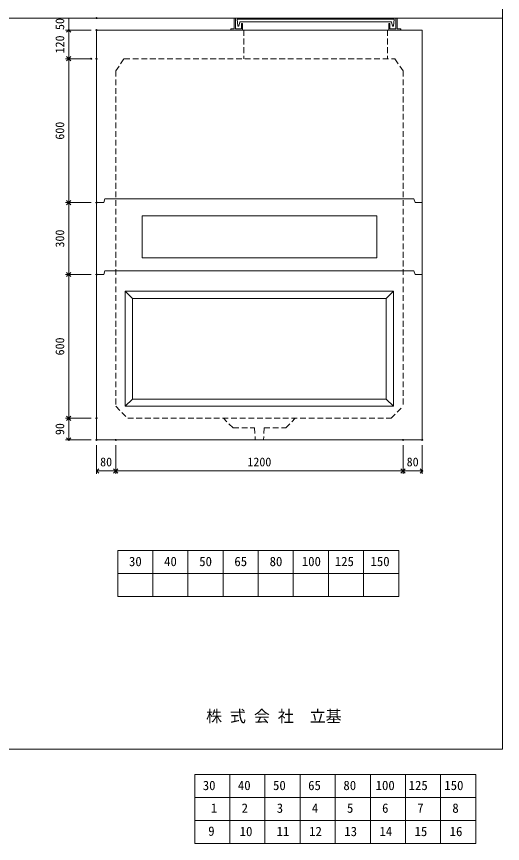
# Model space of a CAD drawing. Units: millimetres, scale not verified. Extents: x -6420 to 6420, y -3047 to 3047.
# Drawn here: x 4391 to 6420, y -3047 to 403 of the extents above; entities that cross this region are included whole.
import ezdxf
from ezdxf.enums import TextEntityAlignment as Align

# ---------------------------------------------------------------- set-up
doc = ezdxf.new("R2010")
doc.units = ezdxf.units.MM
doc.header["$LTSCALE"] = 20
doc.header["$PDMODE"] = 32
doc.header["$PDSIZE"] = 4
doc.linetypes.add('DASHED1', pattern=[1.8, 1.2, -0.6])
doc.linetypes.add('USER2', pattern=[50.8, 31.75, -6.35, 6.35, -6.35])
doc.layers.add('0-1_Defpoints', color=7, linetype='Continuous')
for name, color, linetype, lineweight in [('0-2_waku', 7, 'Continuous', 18), ('0-3_gaikei', 7, 'Continuous', 18), ('0-4_kakure', 7, 'DASHED1', 5), ('0-5_sunpou', 7, 'Continuous', 5), ('0-8_uchigawa', 6, 'Continuous', 18), ('0-A_futa', 3, 'Continuous', 18), ('0-B_GL', 4, 'Continuous', 18), ('0-D_文字１', 7, 'Continuous', 18), ('1-2_uchigawa2', 6, 'USER2', 18), ('1-4_文字２', 7, 'Continuous', 5)]:
    doc.layers.add(name, color=color, linetype=linetype, lineweight=lineweight)
doc.styles.add('ＭＳ ゴシック', font='')
doc.styles.get('ＭＳ ゴシック').set_extended_font_data('MS Gothic')

# ---------------------------------------------------------------- blocks, each defined once
blk = doc.blocks.new('_Open90')
at = {"layer": '0-5_sunpou'}
blk.add_line((0, 0), (-1, 0), dxfattribs=at)
blk.add_lwpolyline([(-0.5, 0.5), (0, 0), (-0.5, -0.5)], dxfattribs=at)
blk = doc.blocks.new('D67')
at = {"layer": '0-1_Defpoints'}
for p in [(7308.24, 1906.83), (7192.23, 1306.83), (7308.24, 1306.83)]:
    blk.add_point(p, dxfattribs=at)
at = {"layer": '0-5_sunpou'}
for p, q in [((7286.24, 1906.83), (7179.23, 1906.83)), ((7192.23, 1888.83), (7192.23, 1324.83)), ((7286.24, 1306.83), (7179.23, 1306.83))]:
    blk.add_line(p, q, dxfattribs=at)
at = {"layer": '0-5_sunpou', "xscale": 18, "yscale": 18}
for p, rotation in [((7192.23, 1906.83), 90), ((7192.23, 1306.83), 270)]:
    blk.add_blockref('_Open90', p, dxfattribs=dict(at, rotation=rotation))
at = {"layer": '0-5_sunpou', "style": 'ＭＳ ゴシック'}
blk.add_text('600', height=36.66, rotation=90, dxfattribs=at).set_placement((7184.23, 1569.33), align=Align.BOTTOM_LEFT)
blk = doc.blocks.new('D68')
at = {"layer": '0-1_Defpoints'}
for p in [(7308.24, 1306.83), (7192.23, 1216.83), (7308.24, 1216.83)]:
    blk.add_point(p, dxfattribs=at)
at = {"layer": '0-5_sunpou'}
for p, q in [((7286.24, 1306.83), (7179.23, 1306.83)), ((7192.23, 1288.83), (7192.23, 1234.83)), ((7286.24, 1216.83), (7179.23, 1216.83))]:
    blk.add_line(p, q, dxfattribs=at)
at = {"layer": '0-5_sunpou', "xscale": 18, "yscale": 18}
for p, rotation in [((7192.23, 1306.83), 90), ((7192.23, 1216.83), 270)]:
    blk.add_blockref('_Open90', p, dxfattribs=dict(at, rotation=rotation))
at = {"layer": '0-5_sunpou', "style": 'ＭＳ ゴシック'}
blk.add_text('90', height=36.66, rotation=90, dxfattribs=at).set_placement((7184.23, 1236.83), align=Align.BOTTOM_LEFT)
blk = doc.blocks.new('D69')
at = {"layer": '0-1_Defpoints'}
for p in [(7308.24, 1216.83), (7388.24, 1216.83), (7388.24, 1087.51)]:
    blk.add_point(p, dxfattribs=at)
at = {"layer": '0-5_sunpou'}
for p, q in [((7308.24, 1194.83), (7308.24, 1074.51)), ((7388.24, 1194.83), (7388.24, 1074.51)), ((7326.24, 1087.51), (7370.24, 1087.51))]:
    blk.add_line(p, q, dxfattribs=at)
at = {"layer": '0-5_sunpou', "xscale": 18, "yscale": 18, "rotation": 180}
blk.add_blockref('_Open90', (7308.24, 1087.51), dxfattribs=at)
at = {"layer": '0-5_sunpou', "xscale": 18, "yscale": 18}
blk.add_blockref('_Open90', (7388.24, 1087.51), dxfattribs=at)
at = {"layer": '0-5_sunpou', "style": 'ＭＳ ゴシック'}
blk.add_text('80', height=36.66, dxfattribs=at).set_placement((7323.24, 1095.51), align=Align.BOTTOM_LEFT)
blk = doc.blocks.new('D70')
at = {"layer": '0-1_Defpoints'}
for p in [(7388.24, 1216.83), (8588.24, 1216.83), (8588.24, 1087.51)]:
    blk.add_point(p, dxfattribs=at)
at = {"layer": '0-5_sunpou'}
for p, q in [((7388.24, 1194.83), (7388.24, 1074.51)), ((8588.24, 1194.83), (8588.24, 1074.51)), ((7406.24, 1087.51), (8570.24, 1087.51))]:
    blk.add_line(p, q, dxfattribs=at)
at = {"layer": '0-5_sunpou', "xscale": 18, "yscale": 18, "rotation": 180}
blk.add_blockref('_Open90', (7388.24, 1087.51), dxfattribs=at)
at = {"layer": '0-5_sunpou', "xscale": 18, "yscale": 18}
blk.add_blockref('_Open90', (8588.24, 1087.51), dxfattribs=at)
at = {"layer": '0-5_sunpou', "style": 'ＭＳ ゴシック'}
blk.add_text('1200', height=36.66, dxfattribs=at).set_placement((7938.24, 1095.51), align=Align.BOTTOM_LEFT)
blk = doc.blocks.new('D71')
at = {"layer": '0-1_Defpoints'}
for p in [(8588.24, 1216.83), (8668.24, 1216.83), (8668.24, 1087.51)]:
    blk.add_point(p, dxfattribs=at)
at = {"layer": '0-5_sunpou'}
for p, q in [((8588.24, 1194.83), (8588.24, 1074.51)), ((8668.24, 1194.83), (8668.24, 1074.51)), ((8606.24, 1087.51), (8650.24, 1087.51))]:
    blk.add_line(p, q, dxfattribs=at)
at = {"layer": '0-5_sunpou', "xscale": 18, "yscale": 18, "rotation": 180}
blk.add_blockref('_Open90', (8588.24, 1087.51), dxfattribs=at)
at = {"layer": '0-5_sunpou', "xscale": 18, "yscale": 18}
blk.add_blockref('_Open90', (8668.24, 1087.51), dxfattribs=at)
at = {"layer": '0-5_sunpou', "style": 'ＭＳ ゴシック'}
blk.add_text('80', height=36.66, dxfattribs=at).set_placement((8603.24, 1095.51), align=Align.BOTTOM_LEFT)
blk = doc.blocks.new('D72')
at = {"layer": '0-1_Defpoints'}
for p in [(7308.24, 2926.83), (7192.23, 2806.83), (7308.24, 2806.83)]:
    blk.add_point(p, dxfattribs=at)
at = {"layer": '0-5_sunpou'}
for p, q in [((7286.24, 2926.83), (7179.23, 2926.83)), ((7192.23, 2908.83), (7192.23, 2824.83)), ((7286.24, 2806.83), (7179.23, 2806.83))]:
    blk.add_line(p, q, dxfattribs=at)
at = {"layer": '0-5_sunpou', "xscale": 18, "yscale": 18}
for p, rotation in [((7192.23, 2926.83), 90), ((7192.23, 2806.83), 270)]:
    blk.add_blockref('_Open90', p, dxfattribs=dict(at, rotation=rotation))
at = {"layer": '0-5_sunpou', "style": 'ＭＳ ゴシック'}
blk.add_text('120', height=36.66, rotation=90, dxfattribs=at).set_placement((7184.23, 2829.33), align=Align.BOTTOM_LEFT)
blk = doc.blocks.new('D73')
at = {"layer": '0-1_Defpoints'}
for p in [(7286.24, 2806.83), (7192.23, 2206.83), (7308.24, 2206.83)]:
    blk.add_point(p, dxfattribs=at)
at = {"layer": '0-5_sunpou'}
for p, q in [((7264.24, 2806.83), (7179.23, 2806.83)), ((7192.23, 2788.83), (7192.23, 2224.83)), ((7286.24, 2206.83), (7179.23, 2206.83))]:
    blk.add_line(p, q, dxfattribs=at)
at = {"layer": '0-5_sunpou', "xscale": 18, "yscale": 18}
for p, rotation in [((7192.23, 2806.83), 90), ((7192.23, 2206.83), 270)]:
    blk.add_blockref('_Open90', p, dxfattribs=dict(at, rotation=rotation))
at = {"layer": '0-5_sunpou', "style": 'ＭＳ ゴシック'}
blk.add_text('600', height=36.66, rotation=90, dxfattribs=at).set_placement((7184.23, 2469.33), align=Align.BOTTOM_LEFT)
blk = doc.blocks.new('D74')
at = {"layer": '0-1_Defpoints'}
for p in [(7308.24, 2206.83), (7192.23, 1906.83), (7308.24, 1906.83)]:
    blk.add_point(p, dxfattribs=at)
at = {"layer": '0-5_sunpou'}
for p, q in [((7286.24, 2206.83), (7179.23, 2206.83)), ((7192.23, 2188.83), (7192.23, 1924.83)), ((7286.24, 1906.83), (7179.23, 1906.83))]:
    blk.add_line(p, q, dxfattribs=at)
at = {"layer": '0-5_sunpou', "xscale": 18, "yscale": 18}
for p, rotation in [((7192.23, 2206.83), 90), ((7192.23, 1906.83), 270)]:
    blk.add_blockref('_Open90', p, dxfattribs=dict(at, rotation=rotation))
at = {"layer": '0-5_sunpou', "style": 'ＭＳ ゴシック'}
blk.add_text('300', height=36.66, rotation=90, dxfattribs=at).set_placement((7184.23, 2019.33), align=Align.BOTTOM_LEFT)
blk = doc.blocks.new('D44')
at = {"layer": '0-1_Defpoints'}
for p in [(7308.24, 2976.83), (7192.23, 2926.83), (7308.24, 2926.83)]:
    blk.add_point(p, dxfattribs=at)
at = {"layer": '0-5_sunpou'}
for p, q in [((7286.24, 2976.83), (7179.23, 2976.83)), ((7192.23, 2976.83), (7192.23, 2926.83)), ((7286.24, 2926.83), (7179.23, 2926.83))]:
    blk.add_line(p, q, dxfattribs=at)
at = {"layer": '0-5_sunpou', "style": 'ＭＳ ゴシック'}
blk.add_text('50', height=36.66, rotation=90, dxfattribs=at).set_placement((7184.23, 2926.83), align=Align.BOTTOM_LEFT)

msp = doc.modelspace()

# ---------------------------------------------------------------- linework, layer by layer
at = {"layer": '0-2_waku'}
for p, q in [((6419.99, 3046.98), (6419.99, -2653.02)), ((4813.32, -1824.02), (4813.32, -2016.02)), ((4813.32, -1824.02), (4813.32, -2016.02)), ((4813.32, -1824.02), (4813.32, -2016.02)), ((4813.32, -1824.02), (4813.32, -2016.02)), ((4813.32, -1824.02), (5986.66, -1824.02)), ((4959.99, -1824.02), (4959.99, -2016.02)), ((5106.66, -1824.02), (5106.66, -2016.02)), ((5106.66, -1824.02), (5106.66, -2016.02)), ((5253.32, -1824.02), (5253.32, -2016.02)), ((5399.99, -1824.02), (5399.99, -2016.02)), ((5546.66, -1824.02), (5546.66, -2016.02)), ((5693.32, -1824.02), (5693.32, -2016.02)), ((5839.99, -1824.02), (5839.99, -2016.02)), ((5986.66, -1824.02), (5986.66, -2016.02)), ((4813.32, -1920.02), (5986.66, -1920.02)), ((4813.32, -2016.02), (5986.66, -2016.02)), ((-1740.01, -2653.02), (6419.99, -2653.02))]:
    msp.add_line(p, q, dxfattribs=at)
at = {"layer": '0-3_gaikei'}
for p, q in [((4725, 346.97), (4725, -1363.02)), ((4725, 346.97), (6085, 346.97)), ((6085, 346.97), (6085, -1363.02)), ((4755, -373.02), (4725, -373.02)), ((4755, -373.02), (4760, -358.02)), ((4760, -358.02), (6050, -358.02)), ((6055, -373.02), (6050, -358.02)), ((6085, -373.02), (6055, -373.02)), ((4755, -673.02), (4725, -673.02)), ((4755, -673.02), (4760, -658.02)), ((4760, -658.02), (6050, -658.02)), ((6055, -673.02), (6050, -658.02)), ((6085, -673.02), (6055, -673.02)), ((6085, -1363.02), (4725, -1363.02))]:
    msp.add_line(p, q, dxfattribs=at)
at = {"layer": '0-4_kakure'}
for p, q in [((5340, 346.97), (5340, 226.97)), ((5940, 346.97), (5940, 226.97)), ((4805, 176.97), (4840, 226.97)), ((4840, 226.97), (5970, 226.97)), ((6005, 176.97), (5970, 226.97)), ((4805, 176.97), (4805, -1223.02)), ((6005, 176.97), (6005, -1223.02)), ((4805, -1223.02), (4855, -1273.02)), ((5955, -1273.02), (6005, -1223.02)), ((4855, -1273.02), (5955, -1273.02)), ((5295, -1313.02), (5255, -1273.02)), ((5295, -1313.02), (5385, -1313.02)), ((5385, -1313.02), (5387.5, -1363.02)), ((5425, -1313.02), (5422.5, -1363.02))]:
    msp.add_line(p, q, dxfattribs=at)
msp.add_lwpolyline([(5425, -1313.02), (5515, -1313.02), (5555, -1273.02)], dxfattribs=at)
at = {"layer": '0-8_uchigawa'}
for p, q in [((4845, -743.02), (5965, -743.02)), ((4845, -743.02), (4845, -1223.02)), ((4845, -743.02), (4875, -773.02)), ((5965, -743.02), (5935, -773.02)), ((5965, -1223.02), (5965, -743.02)), ((4875, -773.02), (5935, -773.02)), ((4875, -773.02), (4875, -1193.02)), ((5935, -1193.02), (5935, -773.02)), ((4845, -1223.02), (4875, -1193.02)), ((4875, -1193.02), (5935, -1193.02)), ((5965, -1223.02), (5935, -1193.02)), ((4845, -1223.02), (5965, -1223.02))]:
    msp.add_line(p, q, dxfattribs=at)
at = {"layer": '0-A_futa'}
for p, q in [((5299.99, 394.97), (5299.99, 351.97)), ((5301.99, 396.97), (5304.99, 396.97)), ((5304.99, 396.97), (5304.99, 351.97)), ((5312.81, 392.47), (5967.14, 392.47)), ((5312.81, 392.47), (5315.3, 362.47)), ((5323.33, 381.47), (5319.01, 362.47)), ((5323.33, 381.47), (5956.66, 381.47)), ((5956.66, 381.47), (5960.98, 362.47)), ((5967.14, 392.47), (5964.89, 362.47)), ((5975, 396.97), (5978, 396.97)), ((5980, 394.97), (5980, 351.97)), ((5284.99, 349.97), (5284.99, 348.97)), ((5286.99, 351.97), (5299.99, 351.97)), ((5340, 346.97), (5286.99, 346.97)), ((5304.99, 351.97), (5329.99, 351.97)), ((5315.3, 362.47), (5319.01, 362.47)), ((5329.99, 371.97), (5329.99, 351.97)), ((5331.99, 373.97), (5332.99, 373.97)), ((5334.99, 371.97), (5334.99, 346.97)), ((5945, 371.97), (5945, 346.97)), ((5945, 346.97), (5993, 346.97)), ((5948, 373.97), (5947, 373.97)), ((5950, 371.97), (5950, 351.97)), ((5964.89, 362.47), (5960.98, 362.47)), ((5993, 351.97), (5980, 351.97)), ((5995, 349.97), (5995, 348.97))]:
    msp.add_line(p, q, dxfattribs=at)
msp.add_lwpolyline([(5975, 396.97), (5975, 351.97), (5950, 351.97)], dxfattribs=at)
for centre, start, end in [((5301.99, 394.97), 90, 180), ((5978, 394.97), 0, 90), ((5286.99, 349.97), 90, 180), ((5286.99, 348.97), 180, 270), ((5331.99, 371.97), 90, 180), ((5332.99, 371.97), 0, 90), ((5947, 371.97), 90, 180), ((5948, 371.97), 0, 90), ((5993, 349.97), 0, 90), ((5993, 348.97), 270, 0)]:
    msp.add_arc(centre, 2, start, end, dxfattribs=at)
at = {"layer": '0-B_GL'}
msp.add_line((-1740.01, 396.97), (6419.99, 396.97), dxfattribs=at)
at = {"layer": '1-2_uchigawa2'}
for p, q in [((4915, -428.02), (5405, -428.02)), ((4915, -428.02), (4915, -603.02)), ((5895, -428.02), (5405, -428.02)), ((5895, -428.02), (5895, -603.02)), ((4915, -603.02), (5404.38, -603.02)), ((5895, -603.02), (5405.61, -603.02))]:
    msp.add_line(p, q, dxfattribs=at)
at = {"layer": '1-4_文字２'}
for p, q in [((5135.02, -2758.8), (5135.02, -2950.8)), ((5135.02, -2758.8), (5135.02, -2950.8)), ((5135.02, -2758.8), (5135.02, -2950.8)), ((5135.02, -2758.8), (5135.02, -2950.8)), ((5135.02, -2758.8), (6308.35, -2758.8)), ((5135.02, -2758.8), (5135.02, -2950.8)), ((5135.02, -2758.8), (5135.02, -2950.8)), ((5135.02, -2758.8), (5135.02, -2950.8)), ((5135.02, -2758.8), (5135.02, -2950.8)), ((5135.02, -2758.8), (6308.35, -2758.8)), ((5281.68, -2758.8), (5281.68, -2950.8)), ((5281.68, -2758.8), (5281.68, -2950.8)), ((5428.35, -2758.8), (5428.35, -2950.8)), ((5428.35, -2758.8), (5428.35, -2950.8)), ((5428.35, -2758.8), (5428.35, -2950.8)), ((5428.35, -2758.8), (5428.35, -2950.8)), ((5575.02, -2758.8), (5575.02, -2950.8)), ((5575.02, -2758.8), (5575.02, -2950.8)), ((5721.68, -2758.8), (5721.68, -2950.8)), ((5721.68, -2758.8), (5721.68, -2950.8)), ((5868.35, -2758.8), (5868.35, -2950.8)), ((5868.35, -2758.8), (5868.35, -2950.8)), ((6015.02, -2758.8), (6015.02, -2950.8)), ((6015.02, -2758.8), (6015.02, -2950.8)), ((6161.68, -2758.8), (6161.68, -2950.8)), ((6161.68, -2758.8), (6161.68, -2950.8)), ((6308.35, -2758.8), (6308.35, -2950.8)), ((6308.35, -2758.8), (6308.35, -2950.8)), ((5135.02, -2854.8), (6308.35, -2854.8)), ((5135.02, -2854.8), (6308.35, -2854.8)), ((5135.02, -2950.8), (6308.35, -2950.8)), ((5135.02, -2950.8), (6308.35, -2950.8)), ((5135.02, -2950.8), (5135.02, -3046.8)), ((5135.02, -2950.8), (5135.02, -3046.8)), ((5135.02, -2950.8), (5135.02, -3046.8)), ((5135.02, -2950.8), (5135.02, -3046.8)), ((5135.02, -2950.8), (6308.35, -2950.8)), ((5135.02, -2950.8), (5135.02, -3046.8)), ((5135.02, -2950.8), (5135.02, -3046.8)), ((5135.02, -2950.8), (5135.02, -3046.8)), ((5135.02, -2950.8), (5135.02, -3046.8)), ((5135.02, -2950.8), (6308.35, -2950.8)), ((5281.68, -2950.8), (5281.68, -3046.8)), ((5281.68, -2950.8), (5281.68, -3046.8)), ((5428.35, -2950.8), (5428.35, -3046.8)), ((5428.35, -2950.8), (5428.35, -3046.8)), ((5428.35, -2950.8), (5428.35, -3046.8)), ((5428.35, -2950.8), (5428.35, -3046.8)), ((5575.02, -2950.8), (5575.02, -3046.8)), ((5575.02, -2950.8), (5575.02, -3046.8)), ((5721.68, -2950.8), (5721.68, -3046.8)), ((5721.68, -2950.8), (5721.68, -3046.8)), ((5868.35, -2950.8), (5868.35, -3046.8)), ((5868.35, -2950.8), (5868.35, -3046.8)), ((6015.02, -2950.8), (6015.02, -3046.8)), ((6015.02, -2950.8), (6015.02, -3046.8)), ((6161.68, -2950.8), (6161.68, -3046.8)), ((6161.68, -2950.8), (6161.68, -3046.8)), ((6308.35, -2950.8), (6308.35, -3046.8)), ((6308.35, -2950.8), (6308.35, -3046.8)), ((5135.02, -3046.8), (6308.35, -3046.8)), ((5135.02, -3046.8), (6308.35, -3046.8))]:
    msp.add_line(p, q, dxfattribs=at)

# ---------------------------------------------------------------- block references
at = {"layer": '0-5_sunpou'}
for name in ['D44', 'D72', 'D73', 'D74', 'D67', 'D68', 'D69', 'D70', 'D71']:
    msp.add_blockref(name, (-2583.24, -2579.86), dxfattribs=at)

# ---------------------------------------------------------------- texts
at = {"layer": '0-D_文字１', "style": 'ＭＳ ゴシック'}
for s, height, p in [('30', 39.1, (4860.38, -1901.48)), ('40', 39.1, (5007.04, -1901.48)), ('50', 39.1, (5153.71, -1901.48)), ('65', 39.1, (5300.38, -1901.48)), ('80', 39.1, (5447.59, -1901.48)), ('100', 39.1, (5582.08, -1901.48)), ('125', 39.1, (5719.94, -1901.48)), ('150', 39.1, (5868.95, -1901.48)), (' 株 式 会 社\u3000立基', 48.88, (5148.7, -2554.83))]:
    msp.add_text(s, height=height, dxfattribs=at).set_placement(p, align=Align.BOTTOM_LEFT)
at = {"layer": '1-4_文字２', "style": 'ＭＳ ゴシック'}
for s, p in [('30', (5168.55, -2835.89)), ('30', (5168.55, -2835.89)), ('40', (5315.22, -2835.89)), ('40', (5315.22, -2835.89)), ('50', (5461.89, -2835.89)), ('50', (5461.89, -2835.89)), ('65', (5608.55, -2835.89)), ('65', (5608.55, -2835.89)), ('80', (5755.77, -2835.89)), ('80', (5755.77, -2835.89)), ('100', (5890.26, -2835.89)), ('100', (5890.26, -2835.89)), ('125', (6028.11, -2835.89)), ('125', (6028.11, -2835.89)), ('150', (6177.13, -2835.89)), ('150', (6177.13, -2835.89)), ('1', (5202.08, -2930.61)), ('2', (5330.67, -2930.61)), ('3', (5477.33, -2930.61)), ('4', (5624, -2930.61)), ('5', (5770.67, -2930.61)), ('6', (5917.33, -2930.61)), ('7', (6064, -2930.61)), ('8', (6210.67, -2930.61)), ('9', (5191.33, -3026.61)), ('10', (5322.55, -3027.89)), ('11', (5476.54, -3027.89)), ('12', (5612.82, -3027.89)), ('13', (5759.49, -3027.89)), ('14', (5906.16, -3027.89)), ('15', (6052.82, -3027.89)), ('16', (6199.49, -3027.89))]:
    msp.add_text(s, height=39.1, dxfattribs=at).set_placement(p, align=Align.BOTTOM_LEFT)

doc.saveas('drawing.dxf')
